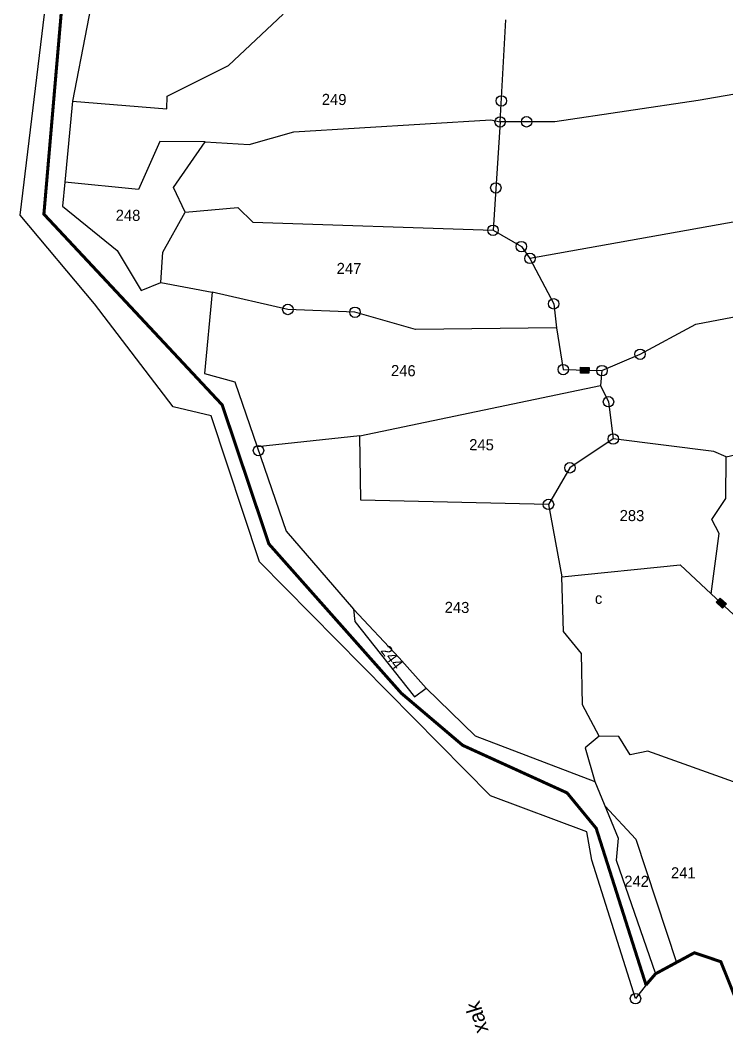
# Model space of a CAD drawing. Header units: metres. Extents: x 286169 to 288657, y 2015505 to 2018869.
# Drawn here: x 286187.9 to 286485.5, y 2017234.6 to 2017661.5 of the extents above; entities that cross this region are included whole.
import ezdxf
from ezdxf.enums import TextEntityAlignment as Align

# ---------------------------------------------------------------- set-up
doc = ezdxf.new("R2010")
doc.units = ezdxf.units.M
doc.header["$MEASUREMENT"] = 0
doc.linetypes.add('DASHDOT', pattern=[1, 0.5, -0.25, 0, -0.25])
for name, color, linetype in [('OFF', 1, 'Continuous'), ('POLY_PARCEL', 6, 'Continuous'), ('POLY_WATER', 4, 'Continuous'), ('SYM_STONE', 1, 'Continuous'), ('TEXT_MAPIN', 7, 'Continuous'), ('TEXT_MAPOUT', 7, 'Continuous'), ('TEXT_PARCEL', 7, 'Continuous'), ('V_BOUND_LINE', 7, 'Continuous'), ('V_BOUND_STREAM_LINE', 7, 'DASHDOT')]:
    doc.layers.add(name, color=color, linetype=linetype)
doc.styles.add('TEXT_MAP', font='', dxfattribs={"height": 1.8})
doc.styles.get('TEXT_MAP').set_extended_font_data('Kruti Dev 050')

# ---------------------------------------------------------------- blocks, each defined once
blk = doc.blocks.new('STONE')
blk.add_circle((0, 0), 0.851)
blk = doc.blocks.new('STONESQUAREFILLED')
blk.add_hatch(color=256).paths.add_polyline_path([(0.7, -0.48), (0.7, 0.48), (-0.7, 0.48), (-0.7, -0.48)])
blk.add_lwpolyline([(-0.7, 0.48), (0.7, 0.48), (0.7, -0.48), (-0.7, -0.48)], close=True)
blk = doc.blocks.new('200')
at = {"layer": 'OFF'}
blk.add_lwpolyline([(286494.97, 2017273.86), (286490.73, 2017268.22)], dxfattribs=at)
at = {"layer": 'POLY_PARCEL'}
for points in [[(286257.79, 2017632.33), (286296.28, 2017629.55), (286296.28, 2017634.61), (286321.3, 2017647.41), (286343.34, 2017668.54)], [(286636.75, 2017668.57), (286611.13, 2017652.79), (286513.01, 2017634.91), (286454.63, 2017625.68), (286432.29, 2017625.38)], [(286432.29, 2017625.38), (286434.26, 2017667.02)], [(286312.06, 2017616.15), (286329.93, 2017615.26), (286348.1, 2017620.62), (286428.53, 2017626.27), (286432.29, 2017625.38)], [(286432.29, 2017625.38), (286429.77, 2017581.15)], [(286312.06, 2017616.15), (286293.59, 2017616.15), (286284.96, 2017596.5), (286254.87, 2017599.24)], [(286304.07, 2017587.4), (286299.25, 2017597.4), (286312.06, 2017616.15)], [(286629.1, 2017607.4), (286577.37, 2017594.84), (286569.62, 2017589.48), (286549.67, 2017589.48), (286444.96, 2017569.83)], [(286304.07, 2017587.4), (286325.52, 2017589.48), (286331.77, 2017583.53), (286429.77, 2017581.15)], [(286294.45, 2017558.6), (286295.14, 2017571.02), (286304.07, 2017587.4)], [(286429.77, 2017581.15), (286441.39, 2017574.6), (286444.96, 2017569.83)], [(286474.75, 2017524.29), (286490.23, 2017531.13), (286512.87, 2017543.64), (286605.37, 2017562.1), (286626.42, 2017572.87)], [(286444.96, 2017569.83), (286454.79, 2017551.38), (286455.98, 2017541.55)], [(286455.98, 2017541.55), (286398.49, 2017540.36), (286373.77, 2017547.21), (286346.37, 2017548.1), (286315.37, 2017554.84)], [(286455.98, 2017541.55), (286458.96, 2017524.59), (286474.75, 2017524.29)], [(286474.75, 2017524.29), (286474.25, 2017518.19)], [(286376.25, 2017496.75), (286474.25, 2017518.19)], [(286474.25, 2017518.19), (286477.52, 2017511.64), (286479.61, 2017496.46)], [(286525.77, 2017489.61), (286559.14, 2017497.65), (286625.86, 2017497.35), (286632.67, 2017505.59)], [(286376.25, 2017496.75), (286334.4, 2017491.88)], [(286453.4, 2017469.53), (286376.85, 2017470.56), (286376.25, 2017496.75)], [(286479.61, 2017496.46), (286462.03, 2017484.55), (286453.4, 2017469.53)], [(286525.77, 2017489.61), (286520.71, 2017491.69), (286479.61, 2017496.46)], [(286520.17, 2017433.71), (286523.09, 2017458.35), (286520.12, 2017464.01), (286525.77, 2017472.64), (286525.77, 2017489.61)], [(286453.4, 2017469.53), (286459.12, 2017440.04)], [(286459.12, 2017440.04), (286507.37, 2017445.4), (286520.17, 2017433.71)], [(286474.91, 2017375.14), (286468.06, 2017387.94), (286467.46, 2017408.78), (286460.01, 2017417.71), (286459.12, 2017440.04)], [(286520.17, 2017433.71), (286538.35, 2017417.12), (286539.84, 2017411.76)], [(286374.32, 2017426.04), (286393.03, 2017406.38), (286404.19, 2017394.08)], [(286474.91, 2017375.14), (286469.25, 2017370.38), (286473.31, 2017356.72)], [(286534.55, 2017352.69), (286531.8, 2017356.39), (286494.86, 2017369.19), (286487.71, 2017367.7), (286482.95, 2017375.14), (286474.91, 2017375.14)], [(286477.46, 2017346.83), (286490.34, 2017333.32), (286507.27, 2017283.11)]]:
    blk.add_lwpolyline(points, dxfattribs=at)
at = {"layer": 'POLY_WATER'}
for points in [[(286299.92, 2017507.96), (286267.42, 2017549.68), (286236.86, 2017585.63), (286246.96, 2017676.73), (286256.6, 2017726.55), (286289.07, 2017780.09), (286290.25, 2017794.42), (286297.3, 2017840.24), (286287.19, 2017865.53), (286299.42, 2017969.27)], [(286274.51, 2017723.19), (286257.79, 2017632.33)], [(286257.79, 2017632.33), (286254.87, 2017599.24)], [(286254.87, 2017599.24), (286254, 2017589.39), (286276.58, 2017571.53), (286286.45, 2017555.31), (286294.45, 2017558.6)], [(286294.45, 2017558.6), (286315.37, 2017554.84)], [(286315.37, 2017554.84), (286312.55, 2017521.71), (286325.01, 2017518.42), (286334.4, 2017491.88)], [(286490.73, 2017268.22), (286472.39, 2017324.61), (286470.28, 2017336.13), (286430.78, 2017350.46), (286335.72, 2017445.07), (286315.44, 2017504.44), (286299.92, 2017507.96)], [(286334.4, 2017491.88), (286346.5, 2017457.66), (286374.32, 2017426.04)], [(286374.32, 2017426.04), (286374.79, 2017421.11), (286399.48, 2017390.56), (286404.19, 2017394.08)], [(286404.19, 2017394.08), (286424.41, 2017374.81), (286473.31, 2017356.72)], [(286473.31, 2017356.72), (286483.01, 2017333.57), (286482.3, 2017324.64), (286498.83, 2017278.45)]]:
    blk.add_lwpolyline(points, dxfattribs=at)
at = {"layer": 'V_BOUND_LINE', "const_width": 1.25}
for points in [[(286546.09, 2017273.28), (286533.63, 2017263.65), (286525.4, 2017283.62), (286514.58, 2017287.15), (286498.83, 2017278.45)], [(286498.83, 2017278.45), (286494.97, 2017273.86)]]:
    blk.add_lwpolyline(points, dxfattribs=at)
at = {"layer": 'V_BOUND_STREAM_LINE', "ltscale": 10, "const_width": 1.25, "flags": 128}
blk.add_lwpolyline([(286494.97, 2017273.86), (286474.07, 2017337.57), (286462.08, 2017351.9), (286419.29, 2017370.94), (286394.06, 2017391.97), (286339.51, 2017452.36), (286319.93, 2017508.92), (286246.49, 2017586.07), (286253.31, 2017674.59), (286269.08, 2017732.31), (286298.23, 2017783.54), (286303.42, 2017841.3), (286295.19, 2017878.89), (286306.73, 2017968.64)], dxfattribs=at)
at = {"layer": 'SYM_STONE', "xscale": 2.503925708691277, "yscale": 2.503925708691277, "zscale": 2.503925708691277}
for p in [(286432.7, 2017633.96), (286432.29, 2017625.38), (286443.07, 2017625.53), (286430.76, 2017598.46), (286429.77, 2017581.15), (286441.39, 2017574.6), (286444.96, 2017569.83), (286454.79, 2017551.38), (286346.37, 2017548.1), (286373.77, 2017547.21), (286490.23, 2017531.13), (286458.96, 2017524.59), (286474.75, 2017524.29), (286477.52, 2017511.64), (286479.61, 2017496.46), (286334.92, 2017490.4), (286462.03, 2017484.55), (286453.4, 2017469.53), (286490.73, 2017268.22)]:
    blk.add_blockref('STONE', p, dxfattribs=at)
for p, rotation in [((286467.72, 2017524.42), 178.9197190185898), ((286524.33, 2017429.91), 137.6061052109872)]:
    blk.add_blockref('STONESQUAREFILLED', p, dxfattribs=dict(at, rotation=rotation))
at = {"layer": 'TEXT_MAPIN', "style": 'TEXT_MAP'}
blk.add_text('c', height=4.51, dxfattribs=at).set_placement((286474.21, 2017431.36), align=Align.MIDDLE)
at = {"layer": 'TEXT_MAPOUT', "style": 'TEXT_MAP'}
blk.add_text('xak', height=6.26, rotation=107.4567, dxfattribs=at).set_placement((286430.96, 2017254.62))
at = {"layer": 'TEXT_PARCEL', "style": 'TEXT_MAP'}
for s, p in [('249', (286364.48, 2017633.95)), ('248', (286280.82, 2017585.92)), ('247', (286371.15, 2017565.08)), ('246', (286393.7, 2017523.56)), ('245', (286425.88, 2017493.63)), ('283', (286487.52, 2017465.28)), ('243', (286416.48, 2017427.18)), ('241', (286509.77, 2017319.75)), ('242', (286490.76, 2017316.15))]:
    blk.add_text(s, height=4.507, dxfattribs=at).set_placement(p, align=Align.MIDDLE)
blk.add_text('244', height=4.507, rotation=307.2509, dxfattribs=at).set_placement((286390.11, 2017406.59), align=Align.MIDDLE)

msp = doc.modelspace()

# ---------------------------------------------------------------- block references
at = {"xscale": 1.032536839166635, "yscale": 1.032536839166635, "zscale": 1.032536839166635, "rotation": 359.482446061383}
msp.add_blockref('200', (-28167.8, -62897.39), dxfattribs=at)

doc.saveas('drawing.dxf')
